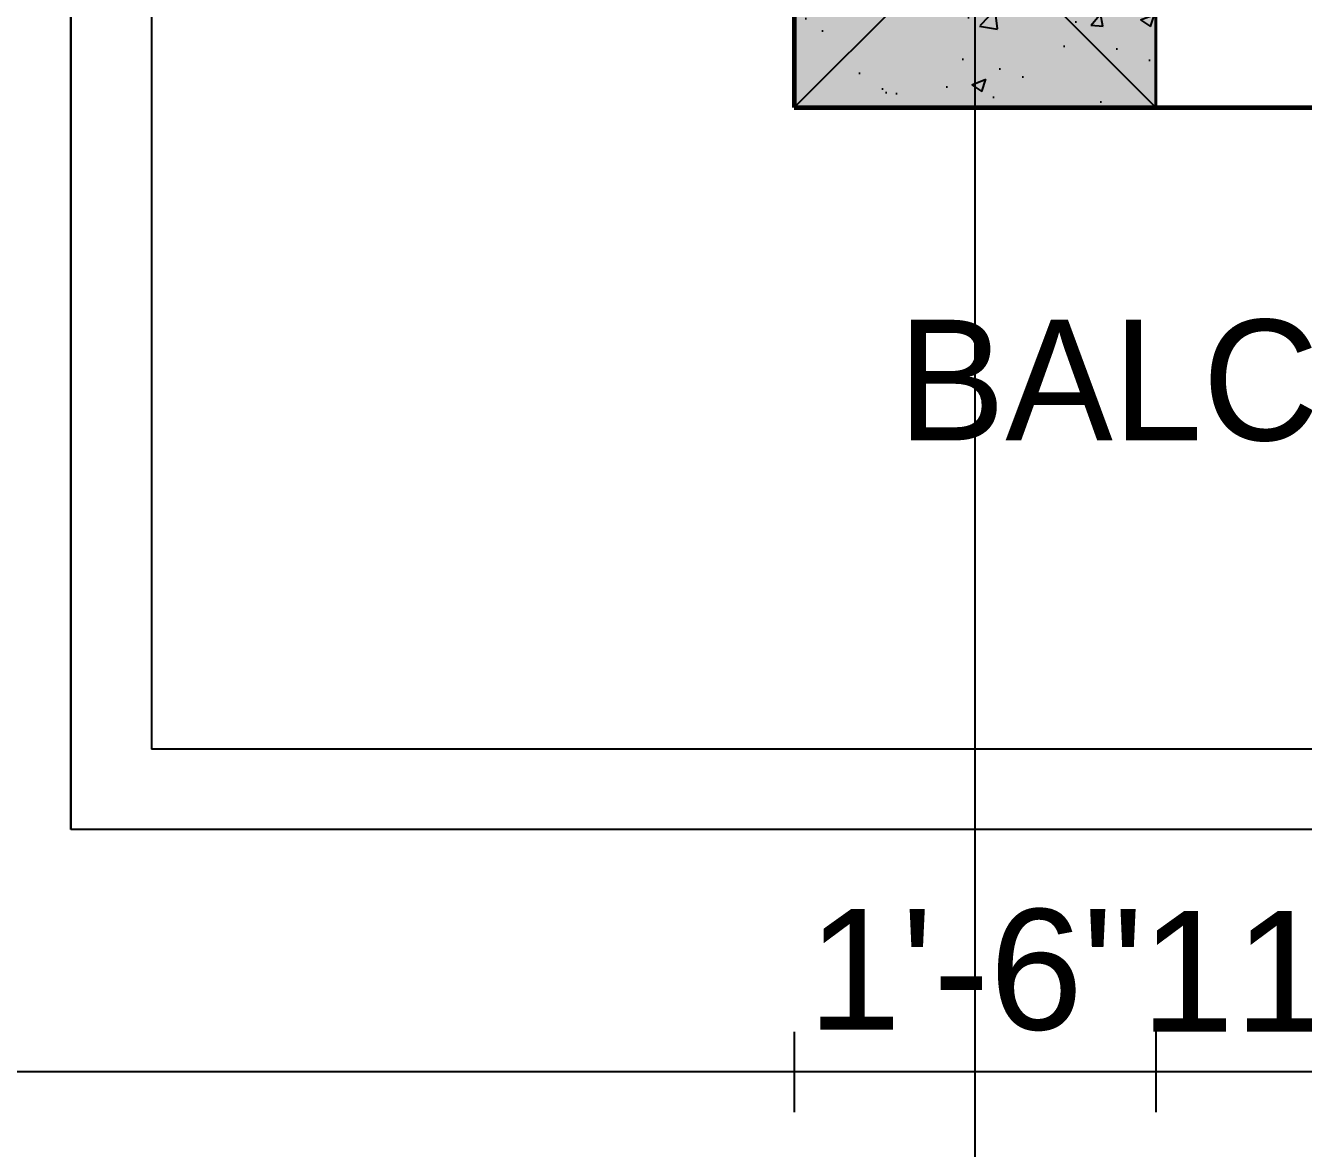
# Model space of a CAD drawing. Header units: feet. Extents: x 109753 to 150441, y 47761 to 75080.
# Drawn here: x 127574.5 to 127638.1, y 50419.7 to 50475.6 of the extents above; entities that cross this region are included whole.
import ezdxf

# ---------------------------------------------------------------- set-up
doc = ezdxf.new("R2010")
doc.units = ezdxf.units.FT
doc.header["$LTSCALE"] = 50
doc.header["$MEASUREMENT"] = 0
doc.header["$PDMODE"] = 3
doc.header["$PDSIZE"] = -10
doc.linetypes.add('ACAD_ISO04W100', pattern=[30, 24, -3, 0, -3])
for name, color, linetype, lineweight in [('COLUMN', 16, 'Continuous', 40), ('DIMENSION', 5, 'Continuous', 15), ('TEXT', 181, 'Continuous', 13), ('WALL', 1, 'Continuous', 60)]:
    doc.layers.add(name, color=color, linetype=linetype, lineweight=lineweight)
doc.layers.add('HACTH', color=251, linetype='Continuous')
doc.styles.add('GL_Imperial', font='GOTHIC.TTF', dxfattribs={"height": 8})
doc.styles.add('TIMES', font='arial.ttf')
doc.dimstyles.new("1-8'", dxfattribs={"dimtxt": 6, "dimasz": 3, "dimexe": 2, "dimexo": 1, "dimgap": 2, "dimtad": 1, "dimdec": 0, "dimzin": 3, "dimdsep": 46, "dimlunit": 4, "dimtxsty": 'TIMES', "dimblk": 'ARCHTICK', "dimcen": 8, "dimdle": 2, "dimclrt": 7, "dimadec": 0, "dimazin": 0, "dimtfac": 1, "dimtdec": 0, "dimtix": 1, "dimtmove": 0, "dimatfit": 3, "dimfxl": 2, "dimfxlon": 1, "dimarcsym": 0})

# ---------------------------------------------------------------- blocks, each defined once
blk = doc.blocks.new('A$Cb5c74cea')
at = {"true_color": 0xffffff, "transparency": 33554687}
h = blk.add_hatch(color=7, dxfattribs=at)
h.dxf.hatch_style = 1
h.paths.add_polyline_path([(-9, -9), (9, -9), (9, 9), (-9, 9)])
at = {"layer": 'HACTH', "transparency": 33554623}
h = blk.add_hatch(dxfattribs=at)
h.set_pattern_fill('AR-CONC', color=256)
h.set_pattern_definition([(50, (-126497.0296, -50480.552), (7.17260183, -0.62752135), [0.75, -8.25]), (355, (-126497.03, -50480.552), (-1.38751334, 7.52192134), [0.6, -6.6]), (100.4514445, (-126496.432, -50480.604), (5.78508847, 6.8943999), [0.63740192, -7.01142112]), (46.1842, (-126497.03, -50478.552), (10.6724133, -1.6551928), [1.125, -12.375]), (96.6356355, (-126496.14, -50478.69), (9.34661946, 9.741186), [0.9561034, -10.5171376]), (351.184164, (-126497.03, -50478.552), (9.34661945, 9.741186), [0.9, -9.9]), (21, (-126496.0296, -50479.052), (5.96907052, -4.0261889), [0.75, -8.25]), (326, (-126496.03, -50479.052), (2.4331533, 7.25150045), [0.6, -6.6]), (71.451445, (-126495.532, -50479.387), (8.40222377, 3.22531153), [0.6374019, -7.01142112]), (37.5, (-126497.0296, -50480.5518), (0.121598553, 3.32893854), [0, -6.52, 0, -6.7, 0, -6.625]), (7.5, (-126497.0296, -50480.5518), (2.63069537, 3.94411712), [0, -3.82, 0, -6.37, 0, -2.525]), (327.5, (-126499.2596, -50480.5518), (5.33822436, -0.225548717), [0, -2.5, 0, -7.8, 0, -10.35]), (317.5, (-126500.2596, -50480.5518), (5.8318617, 1.00104982), [0, -3.25, 0, -5.18, 0, -7.35])])
h.paths.add_polyline_path([(-9, -9), (9, -9), (9, 9), (-9, 9)])
at = {"layer": 'COLUMN'}
blk.add_lwpolyline([(-9, -9), (9, -9), (9, 9), (-9, 9)], close=True, dxfattribs=at)
at = {"layer": 'Defpoints', "color": 18, "true_color": 0x000000}
for p, q in [((-9, -9), (9, 9)), ((-9, 9), (9, -9))]:
    blk.add_line(p, q, dxfattribs=at)
blk = doc.blocks.new('_ArchTick')
at = {"color": 0, "linetype": 'ByBlock', "const_width": 0.15}
blk.add_lwpolyline([(-0.5, -0.5), (0.5, 0.5)], dxfattribs=at)
blk = doc.blocks.new('*D1291')
at = {"layer": 'Defpoints', "color": 0, "transparency": 16777216}
for p in [(127621.722, 50471.552), (127873.722, 50471.552), (127621.722, 50405.552)]:
    blk.add_point(p, dxfattribs=at)
at = {"layer": 'DIMENSION', "color": 0, "lineweight": -2, "transparency": 16777216}
for p, q in [((127621.722, 50407.552), (127621.722, 50403.552)), ((127873.722, 50407.552), (127873.722, 50403.552)), ((127875.722, 50405.552), (127619.722, 50405.552))]:
    blk.add_line(p, q, dxfattribs=at)
at = {"layer": 'DIMENSION', "color": 0, "lineweight": -2, "transparency": 16777216, "xscale": 3, "yscale": 3, "zscale": 3, "rotation": 180}
blk.add_blockref('_ArchTick', (127621.722, 50405.552), dxfattribs=at)
at = {"layer": 'DIMENSION', "color": 0, "lineweight": -2, "transparency": 16777216, "xscale": 3, "yscale": 3, "zscale": 3}
blk.add_blockref('_ArchTick', (127873.722, 50405.552), dxfattribs=at)
at = {"layer": 'DIMENSION', "color": 7, "transparency": 16777216, "insert": (127747.722, 50410.615), "char_height": 6, "attachment_point": 5, "style": 'TIMES'}
blk.add_mtext('21\'-0"', dxfattribs=at)
blk = doc.blocks.new('*D1298')
at = {"layer": 'Defpoints', "color": 0, "transparency": 16777216}
for p in [(127612.722, 50471.552), (128368.722, 50447.552), (127612.722, 50387.552)]:
    blk.add_point(p, dxfattribs=at)
at = {"layer": 'DIMENSION', "color": 0, "lineweight": -2, "transparency": 16777216}
for p, q in [((127612.722, 50389.552), (127612.722, 50385.552)), ((128368.722, 50389.552), (128368.722, 50385.552)), ((128370.722, 50387.552), (127610.722, 50387.552))]:
    blk.add_line(p, q, dxfattribs=at)
at = {"layer": 'DIMENSION', "color": 0, "lineweight": -2, "transparency": 16777216, "xscale": 3, "yscale": 3, "zscale": 3, "rotation": 180}
blk.add_blockref('_ArchTick', (127612.722, 50387.552), dxfattribs=at)
at = {"layer": 'DIMENSION', "color": 0, "lineweight": -2, "transparency": 16777216, "xscale": 3, "yscale": 3, "zscale": 3}
blk.add_blockref('_ArchTick', (128368.722, 50387.552), dxfattribs=at)
at = {"layer": 'DIMENSION', "color": 7, "transparency": 16777216, "insert": (127990.722, 50392.617), "char_height": 6, "attachment_point": 5, "style": 'TIMES'}
blk.add_mtext('63\'-0"', dxfattribs=at)
blk = doc.blocks.new('*D1299')
at = {"layer": 'Defpoints', "color": 0, "transparency": 16777216}
for p in [(127528.722, 51402.024), (127612.722, 51402.024), (127612.722, 50471.552)]:
    blk.add_point(p, dxfattribs=at)
at = {"layer": 'DIMENSION', "color": 0, "lineweight": -2, "transparency": 16777216}
for p, q in [((127528.722, 50469.552), (127528.722, 51404.024)), ((127530.722, 51402.024), (127526.722, 51402.024)), ((127530.722, 50471.552), (127526.722, 50471.552))]:
    blk.add_line(p, q, dxfattribs=at)
at = {"layer": 'DIMENSION', "color": 0, "lineweight": -2, "transparency": 16777216, "xscale": 3, "yscale": 3, "zscale": 3}
for p, rotation in [((127528.722, 51402.024), 90), ((127528.722, 50471.552), 270)]:
    blk.add_blockref('_ArchTick', p, dxfattribs=dict(at, rotation=rotation))
at = {"layer": 'DIMENSION', "color": 7, "transparency": 16777216, "insert": (127523.658, 50936.788), "char_height": 6, "attachment_point": 5, "rotation": 90, "style": 'TIMES'}
blk.add_mtext('77\'-6"', dxfattribs=at)
blk = doc.blocks.new('*D1348')
at = {"layer": 'Defpoints', "color": 0, "transparency": 16777216}
for p in [(127612.722, 50489.552), (127564.722, 50471.552), (127612.722, 50471.552)]:
    blk.add_point(p, dxfattribs=at)
at = {"layer": 'DIMENSION', "color": 0, "lineweight": -2, "transparency": 16777216}
for p, q in [((127566.722, 50489.552), (127562.722, 50489.552)), ((127564.722, 50489.552), (127564.722, 50471.552)), ((127566.722, 50471.552), (127562.722, 50471.552))]:
    blk.add_line(p, q, dxfattribs=at)
at = {"layer": 'DIMENSION', "color": 7, "transparency": 16777216, "insert": (127559.658, 50480.552), "char_height": 6, "attachment_point": 5, "rotation": 90, "style": 'TIMES'}
blk.add_mtext('1\'-6"', dxfattribs=at)
blk = doc.blocks.new('*D1350')
at = {"layer": 'Defpoints', "color": 0, "transparency": 16777216}
for p in [(127630.722, 50471.552), (127641.497, 50471.552), (127630.722, 50423.552)]:
    blk.add_point(p, dxfattribs=at)
at = {"layer": 'DIMENSION', "color": 0, "lineweight": -2, "transparency": 16777216}
for p, q in [((127630.722, 50425.552), (127630.722, 50421.552)), ((127641.497, 50425.552), (127641.497, 50421.552)), ((127641.497, 50423.552), (127630.722, 50423.552))]:
    blk.add_line(p, q, dxfattribs=at)
at = {"layer": 'DIMENSION', "color": 7, "transparency": 16777216, "insert": (127636.109, 50428.564), "char_height": 6, "attachment_point": 5, "style": 'TIMES'}
blk.add_mtext('11"', dxfattribs=at)
blk = doc.blocks.new('*D1351')
at = {"layer": 'Defpoints', "color": 0, "transparency": 16777216}
for p in [(127612.722, 50471.552), (127630.722, 50471.552), (127612.722, 50423.552)]:
    blk.add_point(p, dxfattribs=at)
at = {"layer": 'DIMENSION', "color": 0, "lineweight": -2, "transparency": 16777216}
for p, q in [((127612.722, 50425.552), (127612.722, 50421.552)), ((127630.722, 50425.552), (127630.722, 50421.552)), ((127630.722, 50423.552), (127612.722, 50423.552))]:
    blk.add_line(p, q, dxfattribs=at)
at = {"layer": 'DIMENSION', "color": 7, "transparency": 16777216, "insert": (127621.722, 50428.615), "char_height": 6, "attachment_point": 5, "style": 'TIMES'}
blk.add_mtext('1\'-6"', dxfattribs=at)

msp = doc.modelspace()

# ---------------------------------------------------------------- linework, layer by layer
at = {"linetype": 'ACAD_ISO04W100', "ltscale": 3}
msp.add_line((127621.722, 50369.552), (127621.722, 51492.024), dxfattribs=at)
for p, q in [((127576.722, 50674.889), (127576.722, 50435.611)), ((127580.722, 50502.889), (127580.722, 50439.611)), ((127788.722, 50439.611), (127580.722, 50439.611)), ((127792.722, 50435.611), (127576.722, 50435.611))]:
    msp.add_line(p, q)
at = {"layer": 'Defpoints'}
msp.add_lwpolyline([(127564.722, 51438.024), (128389.722, 51438.024), (128389.722, 50423.552), (127564.722, 50423.552)], close=True, dxfattribs=at)
msp.add_lwpolyline([(128280.722, 50471.352), (128280.722, 50435.552), (127954.64, 50435.552), (127954.64, 50471.352), (127792.722, 50471.352), (127792.722, 50435.611), (127576.722, 50435.611), (127576.722, 50506.889), (127612.722, 50506.889), (127612.722, 50707.367)], dxfattribs=at)
at = {"layer": 'WALL'}
for p, q in [((127612.722, 51402.024), (127612.722, 50471.552)), ((127612.722, 50471.552), (127630.722, 50471.552)), ((127612.722, 50471.552), (127773.497, 50471.552))]:
    msp.add_line(p, q, dxfattribs=at)

# ---------------------------------------------------------------- block references
msp.add_blockref('A$Cb5c74cea', (127621.722, 50480.552))

# ---------------------------------------------------------------- texts
at = {"layer": 'TEXT', "insert": (127612.722, 50460.987), "char_height": 8, "width": 49.3069, "attachment_point": 1, "style": 'GL_Imperial'}
msp.add_mtext('\\pi5.15039;{\\H0.75x;BALCONY}', dxfattribs=at)

# ---------------------------------------------------------------- dimensions: what is measured, and where the dimension line sits
at = {"layer": 'DIMENSION'}
for base, p1, p2, picture, middle in [((127528.722, 51402.024), (127612.722, 50471.552), (127612.722, 51402.024), '*D1299', (127523.658, 50936.788)), ((127564.722, 50471.552), (127612.722, 50489.552), (127612.722, 50471.552), '*D1348', (127559.658, 50480.552))]:
    dim = msp.add_linear_dim(base=base, p1=p1, p2=p2, angle=90, dimstyle="1-8'", dxfattribs=at)
    dim.commit()
    dim.dimension.update_dxf_attribs({"geometry": picture, "text_midpoint": middle})
for base, p1, p2, picture, middle in [((127612.722, 50387.552), (128368.722, 50447.552), (127612.722, 50471.552), '*D1298', (127990.722, 50392.617)), ((127612.722, 50423.552), (127630.722, 50471.552), (127612.722, 50471.552), '*D1351', (127621.722, 50428.615)), ((127621.722, 50405.552), (127873.722, 50471.552), (127621.722, 50471.552), '*D1291', (127747.722, 50410.615)), ((127630.722, 50423.552), (127641.497, 50471.552), (127630.722, 50471.552), '*D1350', (127636.109, 50428.564))]:
    dim = msp.add_linear_dim(base=base, p1=p1, p2=p2, dimstyle="1-8'", dxfattribs=at)
    dim.commit()
    dim.dimension.update_dxf_attribs({"geometry": picture, "text_midpoint": middle})

doc.saveas('drawing.dxf')
